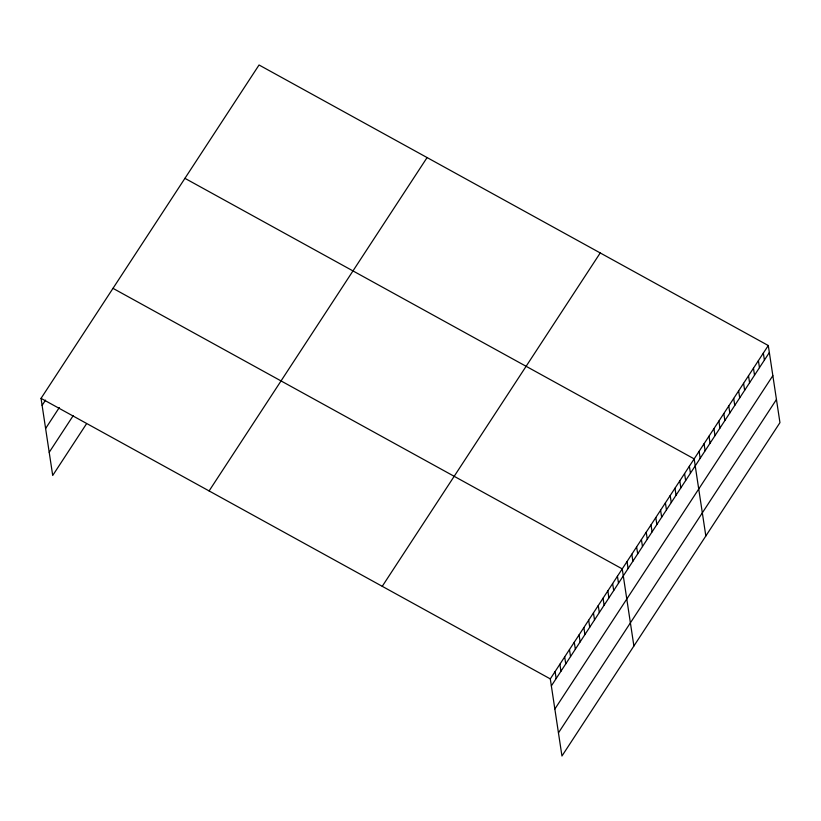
<?xml version="1.0" encoding="UTF-8"?>
<svg xmlns="http://www.w3.org/2000/svg" width="821" height="821" viewBox="0 0 821 821"><rect width="100%" height="100%" fill="white"/><g stroke="black" fill="none" stroke-linecap="round" stroke-linejoin="round"><path stroke-width="1.23" d="M86.287 424.129L52.708 475.472L41.05 398.359L259.046 64.992L768.292 345.528L779.95 422.641L561.954 756.008L550.296 678.895L768.292 345.528M42.107 405.358L45.535 400.125M45.607 428.5L59.307 407.544M49.209 452.33L73.192 415.662M209.098 490.937L427.094 157.57M382.247 586.317L600.233 252.95M551.353 685.904L769.349 352.537M554.852 709.036L772.848 375.669M558.454 732.876L776.45 399.509M184.92 178.331L694.166 458.877L705.834 535.99M112.99 288.345L622.236 568.891L633.894 646.004M41.05 398.359L550.296 678.895M763.345 353.092L764.402 360.091M758.409 360.645L759.466 367.644M753.462 368.198L754.52 375.207M748.526 375.761L749.583 382.76M743.58 383.315L744.637 390.314M738.643 390.868L739.7 397.877M733.697 398.421L734.764 405.43M728.761 405.985L729.818 412.984M723.814 413.538L724.881 420.547M718.878 421.091L719.935 428.1M713.931 428.654L714.999 435.653M708.995 436.208L710.052 443.207M704.049 443.761L705.116 450.77M699.112 451.324L700.169 458.323M689.373 466.215L690.43 473.214M684.581 473.543L685.638 480.552M679.788 480.88L680.845 487.879M674.985 488.208L676.042 495.217M670.193 495.545L671.25 502.555M665.4 502.883L666.457 509.882M660.597 510.21L661.654 517.22M655.805 517.548L656.862 524.557M651.012 524.886L652.069 531.885M646.209 532.213L647.276 539.223M641.417 539.551L642.474 546.56M636.624 546.889L637.681 553.888M631.821 554.216L632.888 561.225M627.028 561.554L628.086 568.553M617.433 576.219L618.5 583.228M612.64 583.557L613.698 590.556M607.848 590.894L608.905 597.893M603.045 598.222L604.112 605.231M598.252 605.559L599.309 612.558M593.46 612.897L594.517 619.896M588.667 620.224L589.724 627.234M583.864 627.562L584.921 634.561M579.072 634.89L580.129 641.899M574.279 642.227L575.336 649.237M569.476 649.565L570.533 656.564M564.684 656.892L565.741 663.902M559.891 664.23L560.948 671.239M555.088 671.568L556.156 678.567"/></g></svg>
